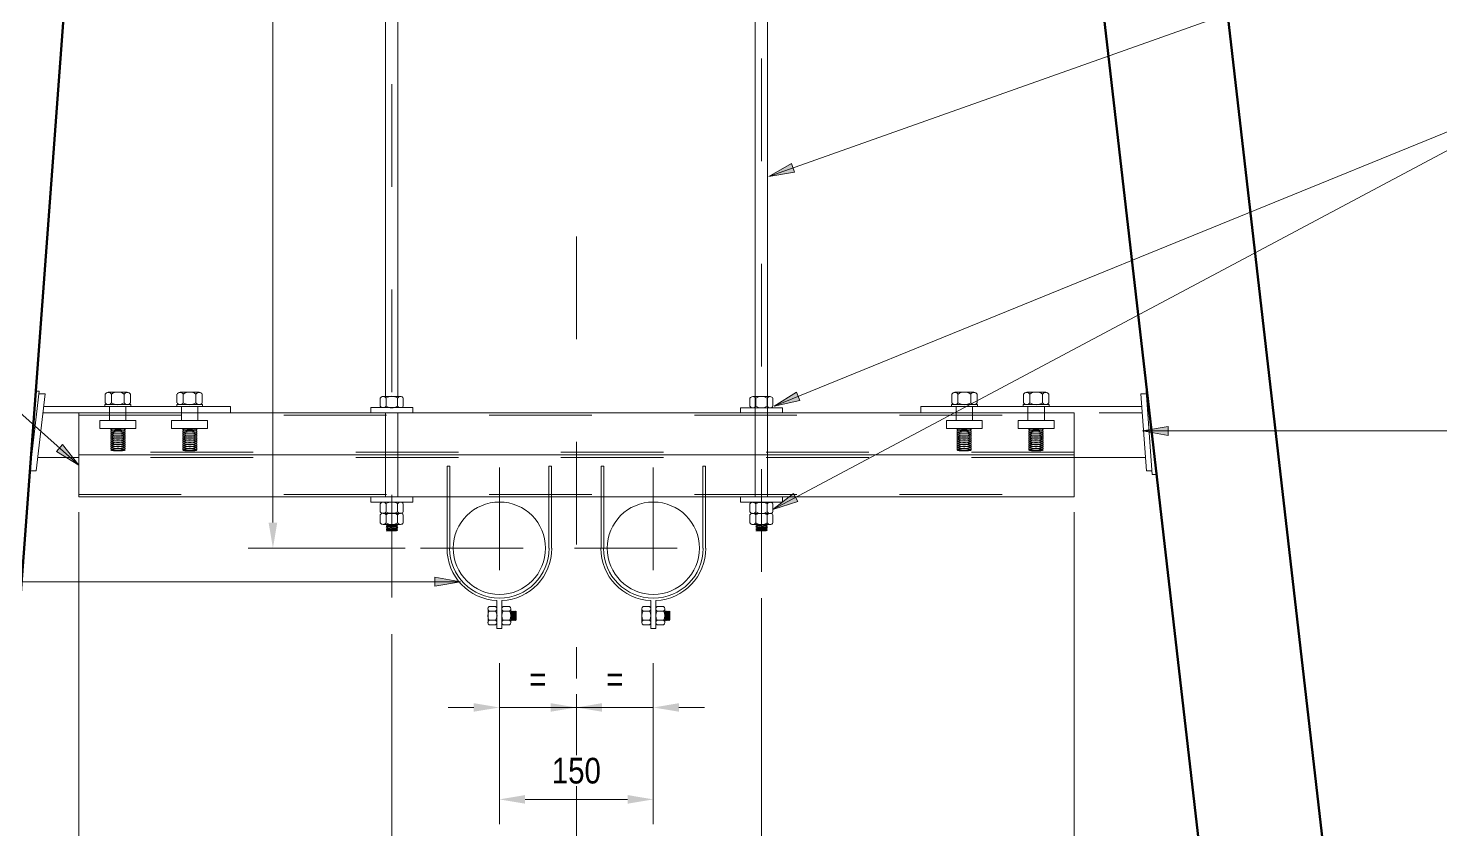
# Model space of a CAD drawing. Header units: metres. Extents: x -5.5 to 4.7, y 2.7 to 5.7.
# Drawn here: x -4.083 to -2.707, y 4.037 to 4.817 of the extents above; entities that cross this region are included whole.
import ezdxf

# ---------------------------------------------------------------- set-up
doc = ezdxf.new("R2010")
doc.units = ezdxf.units.M
for name, pattern in [('Hidden - Small', [0.002294, 0.0015, -0.0007938]), ('JacobsCenter', [0.015, 0.009, -0.0015, 0.003, -0.0015]), ('JacobsDash', [0.0045, 0.003, -0.0015])]:
    doc.linetypes.add(name, pattern=pattern)
doc.layers.get('Defpoints').update_dxf_attribs({"color": 41})
for name, color, linetype, lineweight in [('A-ANNO-DIMS', 7, 'Continuous', 9), ('A-DETL', 7, 'Continuous', 13), ('A-DETL-GENF', 7, 'Continuous', 9), ('G-ANNO-TEXT', 7, 'Continuous', 9)]:
    doc.layers.add(name, color=color, linetype=linetype, lineweight=lineweight)
doc.styles.add('Arial Narrow', font='ARIALN.TTF', dxfattribs={"height": 0.025})
doc.dimstyles.new('Dimension_Standard_O__mm__1', dxfattribs={"dimscale": 0.3048, "dimtxt": 0.025586, "dimasz": 0.082021, "dimexe": 0.07874, "dimexo": 0.049213, "dimgap": 0.049213, "dimtad": 1, "dimdec": 0, "dimlfac": 1000, "dimzin": 0, "dimdsep": 46, "dimtxsty": 'Arial Narrow', "dimsah": 1, "dimcen": 0.09, "dimaunit": 1, "dimadec": 4, "dimazin": 0, "dimtfac": 1, "dimtdec": 4, "dimtix": 1, "dimtmove": 0, "dimatfit": 3, "dimfxl": 1, "dimtvp": 1, "dimtfill": 1, "dimtolj": 1, "dimtzin": 0, "dimlwd": 18, "dimlwe": 18, "dimarcsym": 2})
doc.dimstyles.new('Dimension_Standard_T__mm_', dxfattribs={"dimscale": 0.3048, "dimtxt": 0.025586, "dimasz": 0.082021, "dimexe": 0.07874, "dimexo": 0.049213, "dimgap": 0.032808, "dimtad": 1, "dimdec": 0, "dimlfac": 1000, "dimzin": 0, "dimdsep": 46, "dimtxsty": 'Arial Narrow', "dimsah": 1, "dimcen": 0.09, "dimaunit": 1, "dimadec": 4, "dimazin": 0, "dimtfac": 1, "dimtdec": 4, "dimtix": 1, "dimtmove": 0, "dimatfit": 3, "dimfxl": 1, "dimtvp": 1, "dimtolj": 1, "dimtzin": 0, "dimlwd": 18, "dimlwe": 18, "dimarcsym": 2})

# ---------------------------------------------------------------- blocks, each defined once
blk = doc.blocks.new('1815 DEEP SUPER-T GIRDER_2D - 1815 DEEP SUPER-T GIRDER_2D-7372020-DRG-2873255 - TYPE 5 HANGER _1X80 DIA AND 2X80 DIA_')
at = {"layer": 'A-DETL-GENF', "lineweight": 50}
blk.add_line((0.5063, -0.1056), (0.3512, -1.7429), dxfattribs=at)
blk = doc.blocks.new('1815 DEEP SUPER-T GIRDER_2D - 1815 DEEP SUPER-T GIRDER_2D-V1-DRG-2873255 - TYPE 5 HANGER _1X80 DIA AND 2X80 DIA_')
at = {"layer": 'A-DETL-GENF', "lineweight": 50}
for p, q in [((-0.3993, 0.037), (-0.2655, -1.3748)), ((-0.5063, -0.1056), (-0.3512, -1.7429))]:
    blk.add_line(p, q, dxfattribs=at)
blk = doc.blocks.new('DIMBLOCK1-DRG-2873255 - TYPE 5 HANGER _1X80 DIA AND 2X80 DIA_')
at = {"layer": 'A-ANNO-DIMS', "color": 0, "lineweight": 18, "transparency": 16777216}
for p, q in [((-3.0639, 4.3457), (-3.0639, 3.8546)), ((-3.5489, 4.1687), (-3.5489, 3.8546)), ((-3.0889, 3.8786), (-3.5239, 3.8786))]:
    blk.add_line(p, q, dxfattribs=at)
at = {"layer": 'A-ANNO-DIMS', "color": 0, "transparency": 16777216}
for points in [[(-3.5239, 3.8828), (-3.5239, 3.8744), (-3.5489, 3.8786)], [(-3.0889, 3.8828), (-3.0889, 3.8744), (-3.0639, 3.8786)]]:
    blk.add_solid(points, dxfattribs=at)
at = {"layer": 'Defpoints', "color": 0, "transparency": 16777216}
for p in [(-3.0639, 4.3607), (-3.5489, 4.1837), (-3.5489, 3.8786)]:
    blk.add_point(p, dxfattribs=at)
at = {"layer": 'A-ANNO-DIMS', "color": 0, "lineweight": 18, "transparency": 16777216, "insert": (-3.3064, 3.9014), "char_height": 0.025, "width": 0.05702, "attachment_point": 5, "style": 'Arial Narrow'}
blk.add_mtext('\\A1;485', dxfattribs=at)
blk = doc.blocks.new('DIMBLOCK2-DRG-2873255 - TYPE 5 HANGER _1X80 DIA AND 2X80 DIA_')
at = {"layer": 'A-ANNO-DIMS', "color": 0, "lineweight": 18, "transparency": 16777216}
for p, q in [((-4.0339, 4.3457), (-4.0339, 3.8546)), ((-3.5489, 4.1687), (-3.5489, 3.8546)), ((-3.5739, 3.8786), (-4.0089, 3.8786))]:
    blk.add_line(p, q, dxfattribs=at)
at = {"layer": 'A-ANNO-DIMS', "color": 0, "transparency": 16777216}
for points in [[(-4.0089, 3.8828), (-4.0089, 3.8744), (-4.0339, 3.8786)], [(-3.5739, 3.8828), (-3.5739, 3.8744), (-3.5489, 3.8786)]]:
    blk.add_solid(points, dxfattribs=at)
at = {"layer": 'Defpoints', "color": 0, "transparency": 16777216}
for p in [(-4.0339, 4.3607), (-3.5489, 4.1837), (-4.0339, 3.8786)]:
    blk.add_point(p, dxfattribs=at)
at = {"layer": 'A-ANNO-DIMS', "color": 0, "lineweight": 18, "transparency": 16777216, "insert": (-3.7914, 3.9014), "char_height": 0.025, "width": 0.05702, "attachment_point": 5, "style": 'Arial Narrow'}
blk.add_mtext('\\A1;485', dxfattribs=at)
blk = doc.blocks.new('DIMBLOCK3-DRG-2873255 - TYPE 5 HANGER _1X80 DIA AND 2X80 DIA_')
at = {"layer": 'A-ANNO-DIMS', "color": 0, "lineweight": 18, "transparency": 16777216}
for p, q in [((-3.3685, 4.2622), (-3.3685, 3.9411)), ((-3.5489, 4.1687), (-3.5489, 3.9411)), ((-3.3935, 3.9651), (-3.5239, 3.9651))]:
    blk.add_line(p, q, dxfattribs=at)
at = {"layer": 'A-ANNO-DIMS', "color": 0, "transparency": 16777216}
for points in [[(-3.5239, 3.9693), (-3.5239, 3.961), (-3.5489, 3.9651)], [(-3.3935, 3.9693), (-3.3935, 3.961), (-3.3685, 3.9651)]]:
    blk.add_solid(points, dxfattribs=at)
at = {"layer": 'Defpoints', "color": 0, "transparency": 16777216}
for p in [(-3.3685, 4.2772), (-3.5489, 4.1837), (-3.5489, 3.9651)]:
    blk.add_point(p, dxfattribs=at)
at = {"layer": 'A-ANNO-DIMS', "color": 0, "lineweight": 18, "transparency": 16777216, "insert": (-3.4587, 3.9876), "char_height": 0.025, "width": 0.019981, "attachment_point": 5, "style": 'Arial Narrow'}
blk.add_mtext('\\A1;=', dxfattribs=at)
blk = doc.blocks.new('DIMBLOCK4-DRG-2873255 - TYPE 5 HANGER _1X80 DIA AND 2X80 DIA_')
at = {"layer": 'A-ANNO-DIMS', "color": 0, "lineweight": 18, "transparency": 16777216}
for p, q in [((-3.7288, 4.2271), (-3.7288, 3.9411)), ((-3.5489, 4.1687), (-3.5489, 3.9411)), ((-3.5739, 3.9651), (-3.7038, 3.9651))]:
    blk.add_line(p, q, dxfattribs=at)
at = {"layer": 'A-ANNO-DIMS', "color": 0, "transparency": 16777216}
for points in [[(-3.7038, 3.9693), (-3.7038, 3.961), (-3.7288, 3.9651)], [(-3.5739, 3.9693), (-3.5739, 3.961), (-3.5489, 3.9651)]]:
    blk.add_solid(points, dxfattribs=at)
at = {"layer": 'Defpoints', "color": 0, "transparency": 16777216}
for p in [(-3.7288, 4.2421), (-3.5489, 4.1837), (-3.7288, 3.9651)]:
    blk.add_point(p, dxfattribs=at)
at = {"layer": 'A-ANNO-DIMS', "color": 0, "lineweight": 18, "transparency": 16777216, "insert": (-3.6388, 3.9876), "char_height": 0.025, "width": 0.019981, "attachment_point": 5, "style": 'Arial Narrow'}
blk.add_mtext('\\A1;=', dxfattribs=at)
blk = doc.blocks.new('DIMBLOCK7-DRG-2873255 - TYPE 5 HANGER _1X80 DIA AND 2X80 DIA_')
at = {"layer": 'A-ANNO-DIMS', "color": 0, "lineweight": 18, "transparency": 16777216}
for p, q in [((-3.6239, 4.1988), (-3.6239, 4.1316)), ((-3.6489, 4.1556), (-3.6739, 4.1556)), ((-3.6239, 4.1556), (-3.5489, 4.1556)), ((-3.5489, 4.1506), (-3.5489, 4.1316)), ((-3.5239, 4.1556), (-3.4989, 4.1556))]:
    blk.add_line(p, q, dxfattribs=at)
at = {"layer": 'A-ANNO-DIMS', "color": 0, "transparency": 16777216}
for points in [[(-3.6489, 4.1598), (-3.6489, 4.1515), (-3.6239, 4.1556)], [(-3.5239, 4.1598), (-3.5239, 4.1515), (-3.5489, 4.1556)]]:
    blk.add_solid(points, dxfattribs=at)
at = {"layer": 'Defpoints', "color": 0, "transparency": 16777216}
for p in [(-3.6239, 4.2138), (-3.5489, 4.1656), (-3.5489, 4.1556)]:
    blk.add_point(p, dxfattribs=at)
at = {"layer": 'A-ANNO-DIMS', "color": 0, "lineweight": 18, "transparency": 16777216, "insert": (-3.5864, 4.1831), "char_height": 0.025, "width": 0.019981, "attachment_point": 5, "style": 'Arial Narrow', "bg_fill": 3, "box_fill_scale": 1.1, "bg_fill_color": 256, "bg_fill_true_color": 13158600, "bg_fill_transparency": 0}
blk.add_mtext('\\A1;=', dxfattribs=at)
blk = doc.blocks.new('DIMBLOCK8-DRG-2873255 - TYPE 5 HANGER _1X80 DIA AND 2X80 DIA_')
at = {"layer": 'A-ANNO-DIMS', "color": 0, "lineweight": 18, "transparency": 16777216}
for p, q in [((-3.4739, 4.1988), (-3.4739, 4.1316)), ((-3.5739, 4.1556), (-3.5989, 4.1556)), ((-3.5489, 4.1556), (-3.4739, 4.1556)), ((-3.5489, 4.1506), (-3.5489, 4.1316)), ((-3.4489, 4.1556), (-3.4239, 4.1556))]:
    blk.add_line(p, q, dxfattribs=at)
at = {"layer": 'A-ANNO-DIMS', "color": 0, "transparency": 16777216}
for points in [[(-3.5739, 4.1598), (-3.5739, 4.1515), (-3.5489, 4.1556)], [(-3.4489, 4.1598), (-3.4489, 4.1515), (-3.4739, 4.1556)]]:
    blk.add_solid(points, dxfattribs=at)
at = {"layer": 'Defpoints', "color": 0, "transparency": 16777216}
for p in [(-3.4739, 4.2138), (-3.5489, 4.1656), (-3.4739, 4.1556)]:
    blk.add_point(p, dxfattribs=at)
at = {"layer": 'A-ANNO-DIMS', "color": 0, "lineweight": 18, "transparency": 16777216, "insert": (-3.5114, 4.1831), "char_height": 0.025, "width": 0.019981, "attachment_point": 5, "style": 'Arial Narrow', "bg_fill": 3, "box_fill_scale": 1.1, "bg_fill_color": 256, "bg_fill_true_color": 13158600, "bg_fill_transparency": 0}
blk.add_mtext('\\A1;=', dxfattribs=at)
blk = doc.blocks.new('DIMBLOCK9-DRG-2873255 - TYPE 5 HANGER _1X80 DIA AND 2X80 DIA_')
at = {"layer": 'A-ANNO-DIMS', "color": 0, "lineweight": 18, "transparency": 16777216}
for p, q in [((-3.6239, 4.1988), (-3.6239, 4.0421)), ((-3.4739, 4.1988), (-3.4739, 4.0421)), ((-3.5989, 4.0661), (-3.4989, 4.0661))]:
    blk.add_line(p, q, dxfattribs=at)
at = {"layer": 'A-ANNO-DIMS', "color": 0, "transparency": 16777216}
for points in [[(-3.5989, 4.0703), (-3.5989, 4.0619), (-3.6239, 4.0661)], [(-3.4989, 4.0703), (-3.4989, 4.0619), (-3.4739, 4.0661)]]:
    blk.add_solid(points, dxfattribs=at)
at = {"layer": 'Defpoints', "color": 0, "transparency": 16777216}
for p in [(-3.6239, 4.2138), (-3.4739, 4.2138), (-3.4739, 4.0661)]:
    blk.add_point(p, dxfattribs=at)
at = {"layer": 'A-ANNO-DIMS', "color": 0, "lineweight": 18, "transparency": 16777216, "insert": (-3.5489, 4.0939), "char_height": 0.025, "width": 0.05702, "attachment_point": 5, "style": 'Arial Narrow', "bg_fill": 3, "box_fill_scale": 1.1, "bg_fill_color": 256, "bg_fill_true_color": 13158600, "bg_fill_transparency": 0}
blk.add_mtext('\\A1;150', dxfattribs=at)
blk = doc.blocks.new('DIMBLOCK11-DRG-2873255 - TYPE 5 HANGER _1X80 DIA AND 2X80 DIA_')
at = {"layer": 'A-ANNO-DIMS', "color": 0, "lineweight": 18, "transparency": 16777216}
for p, q in [((-3.7672, 5.0347), (-3.8686, 5.0347)), ((-3.8446, 5.0097), (-3.8446, 4.3357)), ((-3.7158, 4.3107), (-3.8686, 4.3107))]:
    blk.add_line(p, q, dxfattribs=at)
at = {"layer": 'A-ANNO-DIMS', "color": 0, "transparency": 16777216}
for points in [[(-3.8488, 5.0097), (-3.8404, 5.0097), (-3.8446, 5.0347)], [(-3.8488, 4.3357), (-3.8404, 4.3357), (-3.8446, 4.3107)]]:
    blk.add_solid(points, dxfattribs=at)
at = {"layer": 'Defpoints', "color": 0, "transparency": 16777216}
for p in [(-3.7522, 5.0347), (-3.8446, 4.3107), (-3.7008, 4.3107)]:
    blk.add_point(p, dxfattribs=at)
at = {"layer": 'A-ANNO-DIMS', "color": 0, "lineweight": 18, "transparency": 16777216, "insert": (-3.8744, 4.6727), "char_height": 0.025, "attachment_point": 5, "rotation": 90, "style": 'Arial Narrow', "bg_fill": 3, "box_fill_scale": 1.1, "bg_fill_color": 256, "bg_fill_true_color": 13158600, "bg_fill_transparency": 0}
blk.add_mtext('\\A1;\u200c', dxfattribs=at)

msp = doc.modelspace()

# ---------------------------------------------------------------- hatches: boundary and pattern name
at = {"layer": 'G-ANNO-TEXT'}
for points in [[(-3.3613, 4.6728), (-3.3363, 4.6771), (-3.3392, 4.6854)], [(-3.356, 4.4492), (-3.3311, 4.4546), (-3.3345, 4.4627)], [(-2.9971, 4.4249), (-2.9721, 4.4205), (-2.9721, 4.4293)], [(-4.0339, 4.3917), (-4.0496, 4.4116), (-4.0555, 4.405)], [(-3.3574, 4.3483), (-3.3332, 4.3561), (-3.3374, 4.3639)], [(-3.6618, 4.2781), (-3.6868, 4.2825), (-3.6868, 4.2737)]]:
    msp.add_hatch(color=256, dxfattribs=at).paths.add_polyline_path(points)

# ---------------------------------------------------------------- linework, layer by layer
at = {"layer": 'A-DETL', "linetype": 'JacobsCenter', "lineweight": 9}
for p, q in [((-3.7288, 4.2627), (-3.7288, 5.2627)), ((-3.3685, 4.2876), (-3.3685, 5.2676)), ((-3.5489, 4.6144), (-3.5489, 4.1837)), ((-3.7204, 4.4585), (-3.7374, 4.4585)), ((-3.6239, 4.3892), (-3.6239, 4.2138)), ((-3.4739, 4.3892), (-3.4739, 4.2138)), ((-3.7008, 4.3107), (-3.5558, 4.3107)), ((-3.5508, 4.3107), (-3.4058, 4.3107))]:
    msp.add_line(p, q, dxfattribs=at)
at = {"layer": 'A-DETL', "lineweight": 18}
for p, q in [((-3.3746, 4.3607), (-3.3746, 5.1359)), ((-3.3626, 4.3607), (-3.3626, 5.1362)), ((-3.7349, 4.4585), (-3.7349, 5.1249)), ((-3.7229, 4.4585), (-3.7229, 5.1252)), ((-3.7348, 4.4427), (-3.7348, 4.3607)), ((-3.7228, 4.4427), (-3.7228, 4.3607)), ((-3.3745, 4.4427), (-3.3745, 4.3607))]:
    msp.add_line(p, q, dxfattribs=at)
at = {"layer": 'A-DETL'}
for p, q in [((-4.0724, 4.4638), (-4.0817, 4.3826)), ((-4.0724, 4.4638), (-4.0756, 4.4638)), ((-4.0666, 4.4612), (-4.0752, 4.3862)), ((-4.0666, 4.4612), (-4.0724, 4.4612)), ((-2.9988, 4.4612), (-2.9932, 4.3862)), ((-2.9988, 4.4612), (-2.9935, 4.4612)), ((-2.9937, 4.4639), (-2.9876, 4.3826)), ((-3.8858, 4.4487), (-4.068, 4.4487)), ((-3.8858, 4.4487), (-3.8858, 4.4427)), ((-3.2133, 4.4487), (-2.9979, 4.4487)), ((-3.2133, 4.4487), (-3.2133, 4.4427)), ((-4.0339, 4.4427), (-3.0639, 4.4427)), ((-4.0339, 4.4427), (-4.0339, 4.3607)), ((-3.0639, 4.4427), (-3.0639, 4.3607)), ((-4.0339, 4.3992), (-4.0737, 4.3992)), ((-3.0639, 4.3992), (-2.9941, 4.3992)), ((-4.0752, 4.3862), (-4.0812, 4.3862)), ((-3.6747, 4.3907), (-3.6722, 4.3907)), ((-3.5756, 4.3907), (-3.5731, 4.3907)), ((-3.5247, 4.3907), (-3.5222, 4.3907)), ((-3.4256, 4.3907), (-3.4231, 4.3907)), ((-2.9932, 4.3862), (-2.9879, 4.3862)), ((-2.9876, 4.3826), (-2.9836, 4.3826)), ((-4.0339, 4.3607), (-3.0639, 4.3607))]:
    msp.add_line(p, q, dxfattribs=at)
at = {"layer": 'A-DETL', "lineweight": 9}
for p, q in [((-4.0081, 4.4609), (-4.0081, 4.4523)), ((-3.9958, 4.4626), (-4.0051, 4.4626)), ((-3.9958, 4.4626), (-4.0051, 4.4626)), ((-4.002, 4.4609), (-4.002, 4.4523)), ((-3.9865, 4.4626), (-3.9958, 4.4626)), ((-3.9865, 4.4626), (-3.9958, 4.4626)), ((-3.9896, 4.4609), (-3.9896, 4.4523)), ((-3.9834, 4.4609), (-3.9834, 4.4523)), ((-3.9381, 4.4609), (-3.9381, 4.4523)), ((-3.9258, 4.4626), (-3.9351, 4.4626)), ((-3.9258, 4.4626), (-3.9351, 4.4626)), ((-3.932, 4.4609), (-3.932, 4.4523)), ((-3.9165, 4.4626), (-3.9258, 4.4626)), ((-3.9165, 4.4626), (-3.9258, 4.4626)), ((-3.9196, 4.4609), (-3.9196, 4.4523)), ((-3.9134, 4.4609), (-3.9134, 4.4523)), ((-3.1831, 4.4609), (-3.1831, 4.4523)), ((-3.18, 4.4626), (-3.1708, 4.4626)), ((-3.18, 4.4626), (-3.1708, 4.4626)), ((-3.177, 4.4609), (-3.177, 4.4523)), ((-3.1708, 4.4626), (-3.1615, 4.4626)), ((-3.1708, 4.4626), (-3.1615, 4.4626)), ((-3.1646, 4.4609), (-3.1646, 4.4523)), ((-3.1584, 4.4609), (-3.1584, 4.4523)), ((-3.1131, 4.4609), (-3.1131, 4.4523)), ((-3.11, 4.4626), (-3.1008, 4.4626)), ((-3.11, 4.4626), (-3.1008, 4.4626)), ((-3.107, 4.4609), (-3.107, 4.4523)), ((-3.1008, 4.4626), (-3.0915, 4.4626)), ((-3.1008, 4.4626), (-3.0915, 4.4626)), ((-3.0946, 4.4609), (-3.0946, 4.4523)), ((-3.0884, 4.4609), (-3.0884, 4.4523)), ((-3.9831, 4.4507), (-4.0084, 4.4507)), ((-4.0084, 4.4507), (-4.0084, 4.4487)), ((-4.0084, 4.4487), (-3.9831, 4.4487)), ((-3.9958, 4.4507), (-4.0051, 4.4507)), ((-3.9865, 4.4507), (-3.9958, 4.4507)), ((-3.9831, 4.4487), (-3.9831, 4.4507)), ((-3.9131, 4.4507), (-3.9384, 4.4507)), ((-3.9384, 4.4507), (-3.9384, 4.4487)), ((-3.9384, 4.4487), (-3.9131, 4.4487)), ((-3.9258, 4.4507), (-3.9351, 4.4507)), ((-3.9165, 4.4507), (-3.9258, 4.4507)), ((-3.9131, 4.4487), (-3.9131, 4.4507)), ((-3.7493, 4.4477), (-3.7083, 4.4477)), ((-3.7493, 4.4477), (-3.7493, 4.4427)), ((-3.74, 4.457), (-3.74, 4.4492)), ((-3.7372, 4.4477), (-3.7288, 4.4477)), ((-3.7344, 4.457), (-3.7344, 4.4492)), ((-3.7288, 4.4477), (-3.7204, 4.4477)), ((-3.7232, 4.457), (-3.7232, 4.4492)), ((-3.7176, 4.457), (-3.7176, 4.4492)), ((-3.7083, 4.4477), (-3.7083, 4.4427)), ((-3.389, 4.4476), (-3.348, 4.4476)), ((-3.389, 4.4476), (-3.389, 4.4427)), ((-3.3797, 4.4569), (-3.3797, 4.4491)), ((-3.3769, 4.4584), (-3.3685, 4.4584)), ((-3.3769, 4.4584), (-3.3685, 4.4584)), ((-3.3769, 4.4476), (-3.3685, 4.4476)), ((-3.3741, 4.4569), (-3.3741, 4.4491)), ((-3.3685, 4.4584), (-3.36, 4.4584)), ((-3.3685, 4.4584), (-3.36, 4.4584)), ((-3.3685, 4.4476), (-3.36, 4.4476)), ((-3.3629, 4.4569), (-3.3629, 4.4491)), ((-3.3573, 4.4569), (-3.3573, 4.4491)), ((-3.348, 4.4476), (-3.348, 4.4427)), ((-3.1834, 4.4507), (-3.1581, 4.4507)), ((-3.1834, 4.4487), (-3.1834, 4.4507)), ((-3.1581, 4.4487), (-3.1834, 4.4487)), ((-3.18, 4.4507), (-3.1708, 4.4507)), ((-3.1708, 4.4507), (-3.1615, 4.4507)), ((-3.1581, 4.4507), (-3.1581, 4.4487)), ((-3.1134, 4.4507), (-3.0881, 4.4507)), ((-3.1134, 4.4487), (-3.1134, 4.4507)), ((-3.0881, 4.4487), (-3.1134, 4.4487)), ((-3.11, 4.4507), (-3.1008, 4.4507)), ((-3.1008, 4.4507), (-3.0915, 4.4507)), ((-3.0881, 4.4507), (-3.0881, 4.4487)), ((-3.0639, 4.4017), (-4.0339, 4.4017)), ((-3.6747, 4.3107), (-3.6747, 4.3907)), ((-3.6722, 4.3107), (-3.6722, 4.3907)), ((-3.5756, 4.3107), (-3.5756, 4.3907)), ((-3.5731, 4.3107), (-3.5731, 4.3907)), ((-3.5247, 4.3107), (-3.5247, 4.3907)), ((-3.5222, 4.3107), (-3.5222, 4.3907)), ((-3.4256, 4.3107), (-3.4256, 4.3907)), ((-3.4231, 4.3107), (-3.4231, 4.3907)), ((-3.7493, 4.3557), (-3.7493, 4.3607)), ((-3.7493, 4.3557), (-3.7083, 4.3557)), ((-3.74, 4.3463), (-3.74, 4.3541)), ((-3.7372, 4.3555), (-3.7288, 4.3555)), ((-3.7344, 4.3463), (-3.7344, 4.3541)), ((-3.7288, 4.3555), (-3.7204, 4.3555)), ((-3.7232, 4.3463), (-3.7232, 4.3541)), ((-3.7176, 4.3463), (-3.7176, 4.3541)), ((-3.7083, 4.3557), (-3.7083, 4.3607)), ((-3.389, 4.3556), (-3.389, 4.3607)), ((-3.389, 4.3556), (-3.348, 4.3556)), ((-3.3797, 4.3462), (-3.3797, 4.354)), ((-3.3769, 4.3554), (-3.3685, 4.3554)), ((-3.3741, 4.3462), (-3.3741, 4.354)), ((-3.3685, 4.3554), (-3.36, 4.3554)), ((-3.3629, 4.3462), (-3.3629, 4.354)), ((-3.3573, 4.3462), (-3.3573, 4.354)), ((-3.348, 4.3556), (-3.348, 4.3607)), ((-3.74, 4.3355), (-3.74, 4.3433)), ((-3.7372, 4.3447), (-3.7288, 4.3447)), ((-3.7372, 4.3447), (-3.7288, 4.3447)), ((-3.7344, 4.3355), (-3.7344, 4.3433)), ((-3.7288, 4.3447), (-3.7204, 4.3447)), ((-3.7288, 4.3447), (-3.7204, 4.3447)), ((-3.7232, 4.3355), (-3.7232, 4.3433)), ((-3.7176, 4.3355), (-3.7176, 4.3433)), ((-3.3797, 4.3354), (-3.3797, 4.3431)), ((-3.3769, 4.3446), (-3.3685, 4.3446)), ((-3.3769, 4.3446), (-3.3685, 4.3446)), ((-3.3741, 4.3354), (-3.3741, 4.3431)), ((-3.3685, 4.3446), (-3.36, 4.3446)), ((-3.3685, 4.3446), (-3.36, 4.3446)), ((-3.3629, 4.3354), (-3.3629, 4.3431)), ((-3.3573, 4.3354), (-3.3573, 4.3431)), ((-3.7372, 4.3339), (-3.7288, 4.3339)), ((-3.733, 4.3339), (-3.7342, 4.3332)), ((-3.7342, 4.3332), (-3.723, 4.3339)), ((-3.7342, 4.3332), (-3.733, 4.3325)), ((-3.733, 4.3325), (-3.7342, 4.3318)), ((-3.7342, 4.3318), (-3.723, 4.3325)), ((-3.7342, 4.3318), (-3.733, 4.3311)), ((-3.733, 4.3311), (-3.7342, 4.3304)), ((-3.7342, 4.3304), (-3.723, 4.3311)), ((-3.7342, 4.3304), (-3.733, 4.3297)), ((-3.733, 4.3297), (-3.7342, 4.329)), ((-3.7342, 4.329), (-3.723, 4.3297)), ((-3.7342, 4.329), (-3.733, 4.3283)), ((-3.723, 4.3283), (-3.7342, 4.3276)), ((-3.7342, 4.3276), (-3.733, 4.3283)), ((-3.7342, 4.3276), (-3.7243, 4.3276)), ((-3.733, 4.3325), (-3.7243, 4.3332)), ((-3.733, 4.3311), (-3.7243, 4.3318)), ((-3.733, 4.3297), (-3.7243, 4.3304)), ((-3.733, 4.3283), (-3.7243, 4.329)), ((-3.7288, 4.3339), (-3.7204, 4.3339)), ((-3.7243, 4.3332), (-3.723, 4.3339)), ((-3.7243, 4.3332), (-3.723, 4.3339)), ((-3.723, 4.3325), (-3.7243, 4.3332)), ((-3.723, 4.3325), (-3.7243, 4.3332)), ((-3.7243, 4.3318), (-3.723, 4.3325)), ((-3.723, 4.3311), (-3.7243, 4.3318)), ((-3.7243, 4.3304), (-3.723, 4.3311)), ((-3.723, 4.3297), (-3.7243, 4.3304)), ((-3.7243, 4.329), (-3.723, 4.3297)), ((-3.7243, 4.329), (-3.723, 4.3283)), ((-3.7243, 4.3276), (-3.723, 4.3283)), ((-3.3769, 4.3338), (-3.3685, 4.3338)), ((-3.3726, 4.3338), (-3.3739, 4.3331)), ((-3.3739, 4.3331), (-3.3627, 4.3338)), ((-3.3739, 4.3331), (-3.3726, 4.3324)), ((-3.3726, 4.3324), (-3.3739, 4.3317)), ((-3.3739, 4.3317), (-3.3627, 4.3324)), ((-3.3739, 4.3317), (-3.3726, 4.331)), ((-3.3726, 4.331), (-3.3739, 4.3303)), ((-3.3739, 4.3303), (-3.3627, 4.331)), ((-3.3739, 4.3303), (-3.3726, 4.3296)), ((-3.3726, 4.3296), (-3.3739, 4.3289)), ((-3.3739, 4.3289), (-3.3627, 4.3296)), ((-3.3739, 4.3289), (-3.3726, 4.3282)), ((-3.3627, 4.3282), (-3.3739, 4.3275)), ((-3.3739, 4.3275), (-3.3726, 4.3282)), ((-3.3739, 4.3275), (-3.3639, 4.3275)), ((-3.3726, 4.3324), (-3.3639, 4.3331)), ((-3.3726, 4.331), (-3.3639, 4.3317)), ((-3.3726, 4.3296), (-3.3639, 4.3303)), ((-3.3726, 4.3282), (-3.3639, 4.3289)), ((-3.3685, 4.3338), (-3.36, 4.3338)), ((-3.3639, 4.3331), (-3.3627, 4.3338)), ((-3.3639, 4.3331), (-3.3627, 4.3338)), ((-3.3627, 4.3324), (-3.3639, 4.3331)), ((-3.3627, 4.3324), (-3.3639, 4.3331)), ((-3.3639, 4.3317), (-3.3627, 4.3324)), ((-3.3627, 4.331), (-3.3639, 4.3317)), ((-3.3639, 4.3303), (-3.3627, 4.331)), ((-3.3627, 4.3296), (-3.3639, 4.3303)), ((-3.3639, 4.3289), (-3.3627, 4.3296)), ((-3.3639, 4.3289), (-3.3627, 4.3282)), ((-3.3639, 4.3275), (-3.3627, 4.3282)), ((-3.6338, 4.254), (-3.6276, 4.254)), ((-3.6264, 4.2597), (-3.6264, 4.2325)), ((-3.6214, 4.2597), (-3.6214, 4.2325)), ((-3.614, 4.254), (-3.6202, 4.254)), ((-3.4838, 4.254), (-3.4776, 4.254)), ((-3.4764, 4.2597), (-3.4764, 4.2325)), ((-3.4714, 4.2597), (-3.4714, 4.2325)), ((-3.464, 4.254), (-3.4702, 4.254)), ((-3.635, 4.245), (-3.635, 4.2518)), ((-3.635, 4.245), (-3.635, 4.2518)), ((-3.635, 4.2383), (-3.635, 4.245)), ((-3.635, 4.2383), (-3.635, 4.245)), ((-3.6338, 4.2495), (-3.6276, 4.2495)), ((-3.6338, 4.2406), (-3.6276, 4.2406)), ((-3.6264, 4.245), (-3.6264, 4.2518)), ((-3.6264, 4.2383), (-3.6264, 4.245)), ((-3.614, 4.2495), (-3.6202, 4.2495)), ((-3.614, 4.2406), (-3.6202, 4.2406)), ((-3.6127, 4.2518), (-3.6127, 4.245)), ((-3.6127, 4.2484), (-3.6122, 4.2494)), ((-3.6122, 4.2494), (-3.6127, 4.2404)), ((-3.6127, 4.245), (-3.6127, 4.2383)), ((-3.6122, 4.2414), (-3.6127, 4.2404)), ((-3.6122, 4.2414), (-3.6127, 4.2404)), ((-3.6122, 4.2494), (-3.6116, 4.2484)), ((-3.6116, 4.2484), (-3.6122, 4.2414)), ((-3.6116, 4.2404), (-3.6122, 4.2414)), ((-3.6116, 4.2404), (-3.6122, 4.2414)), ((-3.6116, 4.2484), (-3.611, 4.2494)), ((-3.611, 4.2494), (-3.6116, 4.2404)), ((-3.611, 4.2414), (-3.6116, 4.2404)), ((-3.611, 4.2494), (-3.6105, 4.2484)), ((-3.6105, 4.2484), (-3.611, 4.2414)), ((-3.6105, 4.2404), (-3.611, 4.2414)), ((-3.6105, 4.2484), (-3.6099, 4.2494)), ((-3.6099, 4.2494), (-3.6105, 4.2404)), ((-3.6099, 4.2414), (-3.6105, 4.2404)), ((-3.6099, 4.2494), (-3.6093, 4.2484)), ((-3.6093, 4.2484), (-3.6099, 4.2414)), ((-3.6093, 4.2404), (-3.6099, 4.2414)), ((-3.6093, 4.2484), (-3.6088, 4.2494)), ((-3.6088, 4.2494), (-3.6093, 4.2404)), ((-3.6088, 4.2414), (-3.6093, 4.2404)), ((-3.6088, 4.2494), (-3.6082, 4.2484)), ((-3.6082, 4.2484), (-3.6088, 4.2414)), ((-3.6088, 4.2414), (-3.6082, 4.2404)), ((-3.6082, 4.2404), (-3.6077, 4.2494)), ((-3.6077, 4.2494), (-3.6082, 4.2484)), ((-3.6077, 4.2414), (-3.6082, 4.2404)), ((-3.6077, 4.2494), (-3.6077, 4.2414)), ((-3.485, 4.245), (-3.485, 4.2518)), ((-3.485, 4.245), (-3.485, 4.2518)), ((-3.485, 4.2383), (-3.485, 4.245)), ((-3.485, 4.2383), (-3.485, 4.245)), ((-3.4838, 4.2495), (-3.4776, 4.2495)), ((-3.4838, 4.2406), (-3.4776, 4.2406)), ((-3.4764, 4.245), (-3.4764, 4.2518)), ((-3.4764, 4.2383), (-3.4764, 4.245)), ((-3.464, 4.2495), (-3.4702, 4.2495)), ((-3.464, 4.2406), (-3.4702, 4.2406)), ((-3.4627, 4.2518), (-3.4627, 4.245)), ((-3.4627, 4.2484), (-3.4622, 4.2494)), ((-3.4622, 4.2494), (-3.4627, 4.2404)), ((-3.4627, 4.245), (-3.4627, 4.2383)), ((-3.4622, 4.2414), (-3.4627, 4.2404)), ((-3.4622, 4.2414), (-3.4627, 4.2404)), ((-3.4622, 4.2494), (-3.4616, 4.2484)), ((-3.4616, 4.2484), (-3.4622, 4.2414)), ((-3.4616, 4.2404), (-3.4622, 4.2414)), ((-3.4616, 4.2404), (-3.4622, 4.2414)), ((-3.4616, 4.2484), (-3.461, 4.2494)), ((-3.461, 4.2494), (-3.4616, 4.2404)), ((-3.461, 4.2414), (-3.4616, 4.2404)), ((-3.461, 4.2494), (-3.4605, 4.2484)), ((-3.4605, 4.2484), (-3.461, 4.2414)), ((-3.4605, 4.2404), (-3.461, 4.2414)), ((-3.4605, 4.2484), (-3.4599, 4.2494)), ((-3.4599, 4.2494), (-3.4605, 4.2404)), ((-3.4599, 4.2414), (-3.4605, 4.2404)), ((-3.4599, 4.2494), (-3.4593, 4.2484)), ((-3.4593, 4.2484), (-3.4599, 4.2414)), ((-3.4593, 4.2404), (-3.4599, 4.2414)), ((-3.4593, 4.2484), (-3.4588, 4.2494)), ((-3.4588, 4.2494), (-3.4593, 4.2404)), ((-3.4588, 4.2414), (-3.4593, 4.2404)), ((-3.4588, 4.2494), (-3.4582, 4.2484)), ((-3.4582, 4.2484), (-3.4588, 4.2414)), ((-3.4588, 4.2414), (-3.4582, 4.2404)), ((-3.4582, 4.2404), (-3.4577, 4.2494)), ((-3.4577, 4.2494), (-3.4582, 4.2484)), ((-3.4577, 4.2414), (-3.4582, 4.2404)), ((-3.4577, 4.2494), (-3.4577, 4.2414)), ((-3.6338, 4.2361), (-3.6276, 4.2361)), ((-3.6214, 4.2325), (-3.6264, 4.2325)), ((-3.614, 4.2361), (-3.6202, 4.2361)), ((-3.4838, 4.2361), (-3.4776, 4.2361)), ((-3.4714, 4.2325), (-3.4764, 4.2325)), ((-3.464, 4.2361), (-3.4702, 4.2361))]:
    msp.add_line(p, q, dxfattribs=at)
at = {"layer": 'A-DETL', "linetype": 'Hidden - Small', "lineweight": 9}
for p, q in [((-4.0038, 4.4352), (-4.0038, 4.4487)), ((-3.9878, 4.4352), (-3.9878, 4.4487)), ((-3.9338, 4.4352), (-3.9338, 4.4487)), ((-3.9178, 4.4352), (-3.9178, 4.4487)), ((-3.1788, 4.4352), (-3.1788, 4.4487)), ((-3.1628, 4.4352), (-3.1628, 4.4487)), ((-3.1088, 4.4352), (-3.1088, 4.4487)), ((-3.0928, 4.4352), (-3.0928, 4.4487)), ((-4.0133, 4.4352), (-3.9783, 4.4352)), ((-4.0133, 4.4272), (-4.0133, 4.4352)), ((-3.9783, 4.4272), (-3.9783, 4.4352)), ((-3.9433, 4.4352), (-3.9083, 4.4352)), ((-3.9433, 4.4272), (-3.9433, 4.4352)), ((-3.9083, 4.4272), (-3.9083, 4.4352)), ((-3.1533, 4.4352), (-3.1883, 4.4352)), ((-3.1883, 4.4272), (-3.1883, 4.4352)), ((-3.1533, 4.4272), (-3.1533, 4.4352)), ((-3.0833, 4.4352), (-3.1183, 4.4352)), ((-3.1183, 4.4272), (-3.1183, 4.4352)), ((-3.0833, 4.4272), (-3.0833, 4.4352)), ((-3.9783, 4.4272), (-4.0133, 4.4272)), ((-3.9083, 4.4272), (-3.9433, 4.4272)), ((-3.1883, 4.4272), (-3.1533, 4.4272)), ((-3.1183, 4.4272), (-3.0833, 4.4272))]:
    msp.add_line(p, q, dxfattribs=at)
at = {"layer": 'A-DETL', "linetype": 'JacobsDash'}
for p, q in [((-4.0094, 4.4427), (-4.0687, 4.4427)), ((-3.0394, 4.4427), (-2.9974, 4.4427))]:
    msp.add_line(p, q, dxfattribs=at)
at = {"layer": 'A-DETL', "linetype": 'JacobsDash', "lineweight": 9}
for p, q in [((-4.0339, 4.4402), (-3.0639, 4.4402)), ((-3.0639, 4.4042), (-4.0339, 4.4042)), ((-3.0639, 4.3992), (-4.0339, 4.3992)), ((-4.0339, 4.3632), (-3.0639, 4.3632))]:
    msp.add_line(p, q, dxfattribs=at)
at = {"layer": 'A-DETL', "color": 143, "lineweight": 18, "true_color": 0x78aac8}
for centre in [(-3.6239, 4.3107), (-3.4739, 4.3107)]:
    msp.add_circle(centre, 0.045, dxfattribs=at)
at = {"layer": 'A-DETL', "lineweight": 9}
for centre, radius, start, end in [((-4.005, 4.4589), 0.00364, 32.1346, 147.8654), ((-4.005, 4.4589), 0.00364, 32.1346, 147.8654), ((-3.9958, 4.4513), 0.0114, 57.2084, 122.7916), ((-3.9865, 4.4589), 0.00364, 32.1355, 147.8645), ((-3.935, 4.4589), 0.00364, 32.1346, 147.8654), ((-3.935, 4.4589), 0.00364, 32.1346, 147.8654), ((-3.9258, 4.4513), 0.0114, 57.2084, 122.7916), ((-3.9165, 4.4589), 0.00364, 32.1355, 147.8645), ((-3.18, 4.4589), 0.00364, 32.1355, 147.8645), ((-3.1708, 4.4513), 0.0114, 57.2084, 122.7916), ((-3.1615, 4.4589), 0.00364, 32.1346, 147.8654), ((-3.1615, 4.4589), 0.00364, 32.1346, 147.8654), ((-3.11, 4.4589), 0.00364, 32.1355, 147.8645), ((-3.1008, 4.4513), 0.0114, 57.2084, 122.7916), ((-3.0915, 4.4589), 0.00364, 32.1346, 147.8654), ((-3.0915, 4.4589), 0.00364, 32.1346, 147.8654), ((-4.005, 4.4543), 0.00364, 212.1346, 327.8654), ((-4.005, 4.4543), 0.00364, 212.1346, 327.8654), ((-3.9958, 4.4619), 0.0114, 237.2084, 302.7916), ((-3.9865, 4.4543), 0.00364, 212.1355, 327.8645), ((-3.935, 4.4543), 0.00364, 212.1346, 327.8654), ((-3.935, 4.4543), 0.00364, 212.1346, 327.8654), ((-3.9258, 4.4619), 0.0114, 237.2084, 302.7916), ((-3.9165, 4.4543), 0.00364, 212.1355, 327.8645), ((-3.7372, 4.4552), 0.00331, 32.1355, 147.8645), ((-3.7372, 4.451), 0.00331, 212.1355, 327.8645), ((-3.7288, 4.4483), 0.0104, 57.2084, 122.7916), ((-3.7288, 4.4579), 0.0104, 237.2084, 302.7916), ((-3.7204, 4.4552), 0.00331, 32.1346, 147.8654), ((-3.7204, 4.4552), 0.00331, 32.1346, 147.8654), ((-3.7204, 4.451), 0.00331, 212.1346, 327.8654), ((-3.7204, 4.451), 0.00331, 212.1346, 327.8654), ((-3.3769, 4.4551), 0.00331, 32.1355, 147.8645), ((-3.3769, 4.4508), 0.00331, 212.1355, 327.8645), ((-3.3685, 4.4482), 0.0104, 57.2084, 122.7916), ((-3.3685, 4.4578), 0.0104, 237.2084, 302.7916), ((-3.3601, 4.4551), 0.00331, 32.1346, 147.8654), ((-3.3601, 4.4551), 0.00331, 32.1346, 147.8654), ((-3.3601, 4.4508), 0.00331, 212.1346, 327.8654), ((-3.3601, 4.4508), 0.00331, 212.1346, 327.8654), ((-3.18, 4.4543), 0.00364, 212.1355, 327.8645), ((-3.1708, 4.4619), 0.0114, 237.2084, 302.7916), ((-3.1615, 4.4543), 0.00364, 212.1346, 327.8654), ((-3.1615, 4.4543), 0.00364, 212.1346, 327.8654), ((-3.11, 4.4543), 0.00364, 212.1355, 327.8645), ((-3.1008, 4.4619), 0.0114, 237.2084, 302.7916), ((-3.0915, 4.4543), 0.00364, 212.1346, 327.8654), ((-3.0915, 4.4543), 0.00364, 212.1346, 327.8654), ((-3.7372, 4.3523), 0.00331, 32.1355, 147.8645), ((-3.7288, 4.3454), 0.0104, 57.2084, 122.7916), ((-3.7204, 4.3523), 0.00331, 32.1346, 147.8654), ((-3.7204, 4.3523), 0.00331, 32.1346, 147.8654), ((-3.3769, 4.3522), 0.00331, 32.1355, 147.8645), ((-3.3685, 4.3452), 0.0104, 57.2084, 122.7916), ((-3.3601, 4.3522), 0.00331, 32.1346, 147.8654), ((-3.3601, 4.3522), 0.00331, 32.1346, 147.8654), ((-3.7372, 4.348), 0.00331, 212.1355, 327.8645), ((-3.7372, 4.3415), 0.00331, 32.1355, 147.8645), ((-3.7288, 4.355), 0.0104, 237.2084, 302.7916), ((-3.7288, 4.3346), 0.0104, 57.2084, 122.7916), ((-3.7204, 4.348), 0.00331, 212.1346, 327.8654), ((-3.7204, 4.348), 0.00331, 212.1346, 327.8654), ((-3.7204, 4.3415), 0.00331, 32.1346, 147.8654), ((-3.7204, 4.3415), 0.00331, 32.1346, 147.8654), ((-3.3769, 4.3479), 0.00331, 212.1355, 327.8645), ((-3.3769, 4.3414), 0.00331, 32.1355, 147.8645), ((-3.3685, 4.3549), 0.0104, 237.2084, 302.7916), ((-3.3685, 4.3344), 0.0104, 57.2084, 122.7916), ((-3.3601, 4.3479), 0.00331, 212.1346, 327.8654), ((-3.3601, 4.3479), 0.00331, 212.1346, 327.8654), ((-3.3601, 4.3414), 0.00331, 32.1346, 147.8654), ((-3.3601, 4.3414), 0.00331, 32.1346, 147.8654), ((-3.7372, 4.3372), 0.00331, 212.1355, 327.8645), ((-3.7288, 4.3442), 0.0104, 237.2084, 302.7916), ((-3.7204, 4.3372), 0.00331, 212.1346, 327.8654), ((-3.7204, 4.3372), 0.00331, 212.1346, 327.8654), ((-3.3769, 4.3371), 0.00331, 212.1355, 327.8645), ((-3.3685, 4.3441), 0.0104, 237.2084, 302.7916), ((-3.3601, 4.3371), 0.00331, 212.1346, 327.8654), ((-3.3601, 4.3371), 0.00331, 212.1346, 327.8654), ((-3.6239, 4.3107), 0.051, 180, 267.193), ((-3.6239, 4.3107), 0.0485, 180, 0), ((-3.6239, 4.3107), 0.0511, 272.807, 0), ((-3.4739, 4.3107), 0.0511, 180, 267.193), ((-3.4739, 4.3107), 0.0486, 180, 360), ((-3.4739, 4.3107), 0.0511, 272.807, 360), ((-3.6324, 4.2518), 0.00264, 122.1346, 237.8654), ((-3.6324, 4.2518), 0.00264, 122.1346, 237.8654), ((-3.629, 4.2518), 0.00264, 302.1346, 57.8654), ((-3.629, 4.2518), 0.00264, 302.1346, 57.8654), ((-3.6188, 4.2518), 0.00264, 122.1355, 237.8645), ((-3.6154, 4.2518), 0.00264, 302.1355, 57.8645), ((-3.4824, 4.2518), 0.00264, 122.1346, 237.8654), ((-3.4824, 4.2518), 0.00264, 122.1346, 237.8654), ((-3.479, 4.2518), 0.00264, 302.1346, 57.8654), ((-3.479, 4.2518), 0.00264, 302.1346, 57.8654), ((-3.4688, 4.2518), 0.00264, 122.1355, 237.8645), ((-3.4654, 4.2518), 0.00264, 302.1355, 57.8645), ((-3.6268, 4.245), 0.00827, 147.2084, 212.7916), ((-3.6324, 4.2383), 0.00264, 122.1355, 237.8645), ((-3.6345, 4.245), 0.00827, 327.2084, 32.7916), ((-3.629, 4.2383), 0.00264, 302.1355, 57.8645), ((-3.6132, 4.245), 0.00827, 147.2084, 212.7916), ((-3.6188, 4.2383), 0.00264, 122.1346, 237.8654), ((-3.6188, 4.2383), 0.00264, 122.1346, 237.8654), ((-3.6209, 4.245), 0.00827, 327.2084, 32.7916), ((-3.6154, 4.2383), 0.00264, 302.1346, 57.8654), ((-3.6154, 4.2383), 0.00264, 302.1346, 57.8654), ((-3.4768, 4.245), 0.00827, 147.2084, 212.7916), ((-3.4824, 4.2383), 0.00264, 122.1355, 237.8645), ((-3.4845, 4.245), 0.00827, 327.2084, 32.7916), ((-3.479, 4.2383), 0.00264, 302.1355, 57.8645), ((-3.4632, 4.245), 0.00827, 147.2084, 212.7916), ((-3.4688, 4.2383), 0.00264, 122.1346, 237.8654), ((-3.4688, 4.2383), 0.00264, 122.1346, 237.8654), ((-3.4709, 4.245), 0.00827, 327.2084, 32.7916), ((-3.4654, 4.2383), 0.00264, 302.1346, 57.8654), ((-3.4654, 4.2383), 0.00264, 302.1346, 57.8654)]:
    msp.add_arc(centre, radius, start, end, dxfattribs=at)
at = {"layer": 'A-DETL', "linetype": 'JacobsDash', "lineweight": 9}
for centre in [(-3.9956, 4.4264), (-3.9256, 4.4264), (-3.171, 4.4264), (-3.101, 4.4264)]:
    msp.add_ellipse(centre, major_axis=(0.00694, 0), ratio=0.155559, start_param=2.351216, end_param=7.073562, dxfattribs=at)
for centre, ratio in [((-3.9956, 4.4246), 0.253311), ((-3.9956, 4.4227), 0.285201), ((-3.9956, 4.4209), 0.285201), ((-3.9956, 4.419), 0.285201), ((-3.9956, 4.4172), 0.285201), ((-3.9256, 4.4246), 0.253311), ((-3.9256, 4.4227), 0.285201), ((-3.9256, 4.4209), 0.285201), ((-3.9256, 4.419), 0.285201), ((-3.9256, 4.4172), 0.285201), ((-3.171, 4.4246), 0.253311), ((-3.171, 4.4227), 0.285201), ((-3.171, 4.4209), 0.285201), ((-3.171, 4.419), 0.285201), ((-3.171, 4.4172), 0.285201), ((-3.101, 4.4246), 0.253311), ((-3.101, 4.4227), 0.285201), ((-3.101, 4.4209), 0.285201), ((-3.101, 4.419), 0.285201), ((-3.101, 4.4172), 0.285201), ((-3.9956, 4.4153), 0.285201), ((-3.9956, 4.4135), 0.285201), ((-3.9956, 4.4116), 0.285201), ((-3.9956, 4.4098), 0.285201), ((-3.9956, 4.4079), 0.285201), ((-3.9956, 4.4065), 0.147434), ((-3.9256, 4.4153), 0.285201), ((-3.9256, 4.4135), 0.285201), ((-3.9256, 4.4116), 0.285201), ((-3.9256, 4.4098), 0.285201), ((-3.9256, 4.4079), 0.285201), ((-3.9256, 4.4065), 0.147434), ((-3.171, 4.4153), 0.285201), ((-3.171, 4.4135), 0.285201), ((-3.171, 4.4116), 0.285201), ((-3.171, 4.4098), 0.285201), ((-3.171, 4.4079), 0.285201), ((-3.171, 4.4065), 0.147434), ((-3.101, 4.4153), 0.285201), ((-3.101, 4.4135), 0.285201), ((-3.101, 4.4116), 0.285201), ((-3.101, 4.4098), 0.285201), ((-3.101, 4.4079), 0.285201), ((-3.101, 4.4065), 0.147434)]:
    msp.add_ellipse(centre, major_axis=(0.00694, 0), ratio=ratio, dxfattribs=at)
at = {"layer": 'G-ANNO-TEXT'}
for p, q in [((-3.3613, 4.6728), (-2.5539, 4.9592)), ((-4.0339, 4.3917), (-4.5076, 4.8145)), ((-3.3574, 4.3483), (-2.5539, 4.7759)), ((-3.356, 4.4492), (-2.5539, 4.7759)), ((-3.3392, 4.6854), (-3.3613, 4.6728)), ((-3.3363, 4.6771), (-3.3392, 4.6854)), ((-3.3613, 4.6728), (-3.3363, 4.6771)), ((-3.3345, 4.4627), (-3.356, 4.4492)), ((-3.3311, 4.4546), (-3.3345, 4.4627)), ((-3.356, 4.4492), (-3.3311, 4.4546)), ((-2.9721, 4.4293), (-2.9971, 4.4249)), ((-2.9971, 4.4249), (-2.9721, 4.4205)), ((-2.9971, 4.4249), (-2.5023, 4.4249)), ((-2.9721, 4.4205), (-2.9721, 4.4293)), ((-4.0496, 4.4116), (-4.0555, 4.405)), ((-4.0555, 4.405), (-4.0339, 4.3917)), ((-4.0339, 4.3917), (-4.0496, 4.4116)), ((-3.3374, 4.3639), (-3.3574, 4.3483)), ((-3.3332, 4.3561), (-3.3374, 4.3639)), ((-3.3574, 4.3483), (-3.3332, 4.3561)), ((-3.6618, 4.2781), (-3.6868, 4.2825)), ((-3.6868, 4.2825), (-3.6868, 4.2737)), ((-3.6618, 4.2781), (-4.986, 4.2781)), ((-3.6868, 4.2737), (-3.6618, 4.2781))]:
    msp.add_line(p, q, dxfattribs=at)

# ---------------------------------------------------------------- block references
at = {"layer": 'A-DETL-GENF', "color": 8, "true_color": 0x808080, "rotation": 1.145792304612802}
for name, p in [('1815 DEEP SUPER-T GIRDER_2D - 1815 DEEP SUPER-T GIRDER_2D-V1-DRG-2873255 - TYPE 5 HANGER _1X80 DIA AND 2X80 DIA_', (-2.5476, 5.0909)), ('1815 DEEP SUPER-T GIRDER_2D - 1815 DEEP SUPER-T GIRDER_2D-7372020-DRG-2873255 - TYPE 5 HANGER _1X80 DIA AND 2X80 DIA_', (-4.5473, 5.0509))]:
    msp.add_blockref(name, p, dxfattribs=at)

# ---------------------------------------------------------------- dimensions: what is measured, and where the dimension line sits
at = {"layer": 'A-ANNO-DIMS', "lineweight": 18}
for base, p1, p2, picture, middle in [((-4.0339, 3.8786), (-3.5489, 4.1837), (-4.0339, 4.3607), 'DIMBLOCK2-DRG-2873255 - TYPE 5 HANGER _1X80 DIA AND 2X80 DIA_', (-3.7914, 3.9014)), ((-3.5489, 3.8786), (-3.0639, 4.3607), (-3.5489, 4.1837), 'DIMBLOCK1-DRG-2873255 - TYPE 5 HANGER _1X80 DIA AND 2X80 DIA_', (-3.3064, 3.9014))]:
    dim = msp.add_linear_dim(base=base, p1=p1, p2=p2, dimstyle='Dimension_Standard_T__mm_', override={"dimpost": '<>', "dimfxl": 0.516289}, dxfattribs=at)
    dim.commit()
    dim.dimension.update_dxf_attribs({"geometry": picture, "text_midpoint": middle})
for base, p1, p2, override, picture, middle in [((-3.5489, 3.9651), (-3.3685, 4.2772), (-3.5489, 4.1837), {"dimpost": '<>', "dimfxl": 0.203221}, 'DIMBLOCK3-DRG-2873255 - TYPE 5 HANGER _1X80 DIA AND 2X80 DIA_', (-3.4587, 3.9876)), ((-3.7288, 3.9651), (-3.5489, 4.1837), (-3.7288, 4.2421), {"dimpost": '<>', "dimfxl": 0.189098}, 'DIMBLOCK4-DRG-2873255 - TYPE 5 HANGER _1X80 DIA AND 2X80 DIA_', (-3.6388, 3.9876))]:
    dim = msp.add_linear_dim(base=base, p1=p1, p2=p2, text='=', dimstyle='Dimension_Standard_T__mm_', override=override, dxfattribs=at)
    dim.commit()
    dim.dimension.update_dxf_attribs({"geometry": picture, "text_midpoint": middle})

# ---------------------------------------------------------------- next in the draw order: dimensions: what is measured, and where the dimension line sits
dim = msp.add_linear_dim(base=(-3.8446, 4.3107), p1=(-3.7522, 5.0347), p2=(-3.7008, 4.3107), angle=90, text='\u200c', dimstyle='Dimension_Standard_O__mm__1', override={"dimpost": '<>', "dimfxl": 0.725818}, dxfattribs=at)
dim.commit()
dim.dimension.update_dxf_attribs({"geometry": 'DIMBLOCK11-DRG-2873255 - TYPE 5 HANGER _1X80 DIA AND 2X80 DIA_', "text_midpoint": (-3.8744, 4.6727)})
dim = msp.add_linear_dim(base=(-3.5489, 4.1556), p1=(-3.6239, 4.2138), p2=(-3.5489, 4.1656), text='=', dimstyle='Dimension_Standard_O__mm__1', override={"dimpost": '<>', "dimfxl": 0.089126}, dxfattribs=at)
dim.commit()
dim.dimension.update_dxf_attribs({"geometry": 'DIMBLOCK7-DRG-2873255 - TYPE 5 HANGER _1X80 DIA AND 2X80 DIA_', "text_midpoint": (-3.5864, 4.1831)})

# ---------------------------------------------------------------- next in the draw order: dimensions: what is measured, and where the dimension line sits
dim = msp.add_linear_dim(base=(-3.4739, 4.1556), p1=(-3.5489, 4.1656), p2=(-3.4739, 4.2138), text='=', dimstyle='Dimension_Standard_O__mm__1', override={"dimpost": '<>', "dimfxl": 0.089126}, dxfattribs=at)
dim.commit()
dim.dimension.update_dxf_attribs({"geometry": 'DIMBLOCK8-DRG-2873255 - TYPE 5 HANGER _1X80 DIA AND 2X80 DIA_', "text_midpoint": (-3.5114, 4.1831)})

# ---------------------------------------------------------------- next in the draw order: dimensions: what is measured, and where the dimension line sits
dim = msp.add_linear_dim(base=(-3.4739, 4.0661), p1=(-3.6239, 4.2138), p2=(-3.4739, 4.2138), dimstyle='Dimension_Standard_O__mm__1', override={"dimpost": '<>', "dimfxl": 0.15}, dxfattribs=at)
dim.commit()
dim.dimension.update_dxf_attribs({"geometry": 'DIMBLOCK9-DRG-2873255 - TYPE 5 HANGER _1X80 DIA AND 2X80 DIA_', "text_midpoint": (-3.5489, 4.0939)})

doc.saveas('drawing.dxf')
